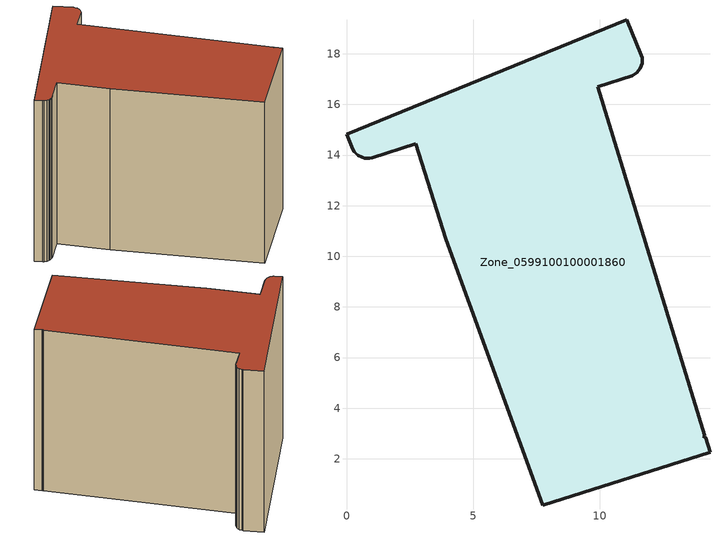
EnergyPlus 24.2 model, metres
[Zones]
Zone_0599100100001860
 floor ground (C_G): 0.72,13.88 0.62,13.91 0.45,14 0.3,14.14 0.24,14.22 0,14.82 11.08,19.36 11.65,17.95 11.68,17.84 11.68,17.63 11.61,17.42 11.48,17.25 11.3,17.13 9.93,16.7 14.17,2.91 14.09,2.88 14.19,2.83 14.37,2.26 7.76,0.15 3.92,10.7 2.74,14.44 1.02,13.9 0.92,13.88 z0
 wall outside (C_F): 11.3,17.13 11.48,17.25 11.61,17.42 11.68,17.63 11.68,17.84 11.65,17.95 11.08,19.36 0,14.82 0.24,14.22 0.3,14.14 0.45,14 0.62,13.91 0.72,13.88 0.92,13.88 1.02,13.9 2.74,14.44 3.92,10.7 7.76,0.15 14.37,2.26 14.19,2.83 14.09,2.88 14.17,2.91 9.93,16.7 11.3,17.13 z0:14.09
 roof outside (C_R): 14.09,2.88 14.17,2.91 9.93,16.7 11.3,17.13 11.48,17.25 11.61,17.42 11.68,17.63 11.68,17.84 11.65,17.95 11.08,19.36 0,14.82 0.24,14.22 0.3,14.14 0.45,14 0.62,13.91 0.72,13.88 0.92,13.88 1.02,13.9 2.74,14.44 3.92,10.7 7.76,0.15 14.37,2.26 14.19,2.83 z14.09
[BUILDING]
Pand.0599100100001860: North Axis=0; Terrain=City; Loads Convergence Tolerance Value=0.04; Temperature Convergence Tolerance Value=0.4; Solar Distribution=FullExterior; Maximum Number of Warmup Days=25; Minimum Number of Warmup Days=1
[Site:Location]
Rotterdam.The.Hague.AP_ZH_NLD Design_Conditions: Latitude=51.96; Longitude=4.45; Time Zone=1; Elevation=-4.5
[SITE:GROUNDTEMPERATURE:BUILDINGSURFACE]
18, 18, 18, 18, 18, 18, 18, 18, 18, 18, 18, 18
[MATERIAL] Thermal Absorptance=0.9; Solar Absorptance=0.7; Visible Absorptance=0.7
Name | Roughness | Thickness | Conductivity | Density | Specific Heat
G.TI.2006-2014 | MediumSmooth | 0.15 | 0.06 | 540 | 1210
F.TI.2006-2014 | Rough | 0.3 | 0.12 | 1920 | 840
R.TI.2006-2014 | MediumRough | 0.2 | 0.08 | 1500 | 1000
[CONSTRUCTION]
C_G: G.TI.2006-2014
C_F: F.TI.2006-2014
C_R: R.TI.2006-2014
[ZONE]
Zone_0599100100001860: Type=1; Multiplier=1; Ceiling Height=Autocalculate; Volume=Autocalculate; Floor Area=autocalculate; Part of Total Floor Area=Yes
[ZONEINFILTRATION:DESIGNFLOWRATE]
Infil_Zone_0599100100001860: Zone or ZoneList or Space or SpaceList=Zone_0599100100001860; Schedule=AlwaysOn; Design Flow Rate Calculation Method=Flow/Area; Flow Rate per Floor Area=0.0015; Constant Term Coefficient=1; Temperature Term Coefficient=0; Velocity Term Coefficient=0; Velocity Squared Term Coefficient=0
[HVACTEMPLATE:ZONE:IDEALLOADSAIRSYSTEM]
Zone_0599100100001860: Maximum Heating Supply Air Temperature=50; Minimum Cooling Supply Air Temperature=13; Maximum Heating Supply Air Humidity Ratio=0.0156; Minimum Cooling Supply Air Humidity Ratio=0.0077; Heating Limit=NoLimit; Cooling Limit=NoLimit; Dehumidification Control Type=ConstantSensibleHeatRatio; Cooling Sensible Heat Ratio=0.7; Dehumidification Setpoint=60; Humidification Control Type=None; Humidification Setpoint=30; Outdoor Air Method=None; Outdoor Air Flow Rate per Person=0.00944; Outdoor Air Flow Rate per Zone Floor Area=0; Outdoor Air Flow Rate per Zone=0; Demand Controlled Ventilation Type=None; Outdoor Air Economizer Type=NoEconomizer; Heat Recovery Type=None; Sensible Heat Recovery Effectiveness=0.7; Latent Heat Recovery Effectiveness=0.65
[ZONECONTROL:THERMOSTAT]
ThermostatControl_Zone_0599100100001860: Zone or ZoneList=Zone_0599100100001860; Control Type Schedule=DualSetpointControlType; Control 1=Thermostat_Zone_0599100100001860; Temperature Difference Between Cutout And Setpoint=0
[THERMOSTATSETPOINT:DUALSETPOINT]
Thermostat_Zone_0599100100001860: Heating Setpoint Temperature Schedule=HeatingSetpoint_Zone_0599100100001860; Cooling Setpoint Temperature Schedule=CoolingSetpoint_Zone_0599100100001860
[SCHEDULE:COMPACT]
HeatingSetpoint_Zone_0599100100001860: Through: 12/31, For: AllDays, Until: 24:00, 21
CoolingSetpoint_Zone_0599100100001860: Through: 12/31, For: AllDays, Until: 24:00, 24
DualSetpointControlType: Through: 12/31, For: AllDays, Until: 24:00, 4
AlwaysOn: Through: 12/31, For: AllDays, Until: 24:00, 1
